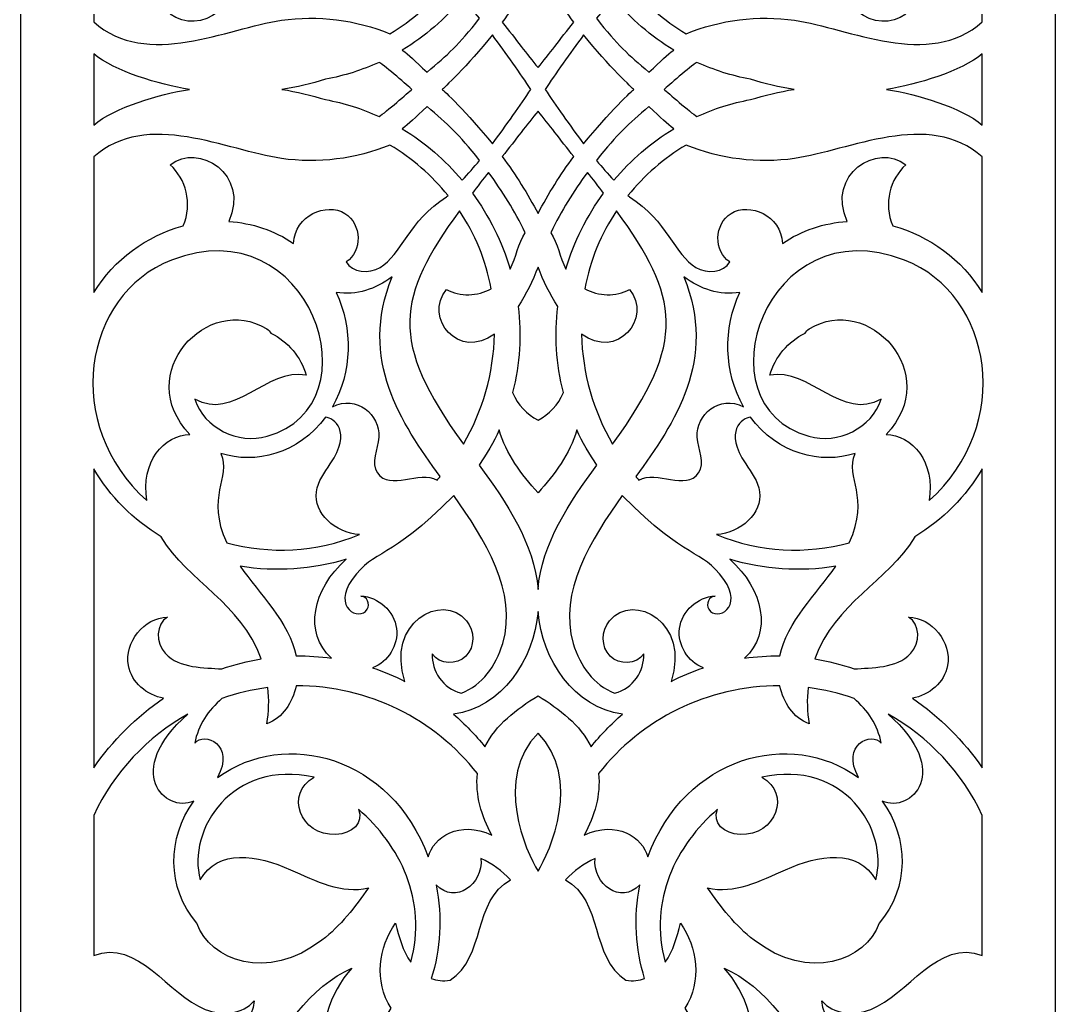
# Model space of a CAD drawing. Header units: millimetres. Extents: x -31 to 31, y -125 to 125.
# Drawn here: x -30.7 to 31, y -54.5 to 4.2 of the extents above; entities that cross this region are included whole.
import ezdxf

# ---------------------------------------------------------------- set-up
doc = ezdxf.new("R2010")
doc.units = ezdxf.units.MM
doc.header["$MEASUREMENT"] = 0
doc.layers.add('layer 1', color=7, linetype='Continuous')

msp = doc.modelspace()

# ---------------------------------------------------------------- linework, layer by layer
at = {"layer": 'layer 1', "color": 250}
for points, knots in [([(-30.6917, 125.1165), (-30.6917, 125.1165), (-30.6917, -124.8834), (-30.6917, -124.8834), (-30.6917, -124.8834), (-30.6917, -124.8834), (30.9626, -124.8834), (30.9626, -124.8834), (30.9626, -124.8834), (30.9626, -124.8834), (30.9626, 125.1165), (30.9626, 125.1165), (30.9626, 125.1165), (30.9626, 125.1165), (-30.6917, 125.1165), (-30.6917, 125.1165)], [0, 0, 0, 0, 0.2, 0.2, 0.2, 0.2, 0.4, 0.4, 0.4, 0.4, 0.6, 0.6, 0.6, 0.6, 1, 1, 1, 1]), ([(-18.2896, 7.9862), (-16.9131, 8.0765), (-15.5813, 8.5153), (-14.4303, 9.2939), (-14.4303, 9.2939), (-14.334, 7.6073), (-12.481, 6.8351), (-11.3673, 7.5089), (-11.3673, 7.5089), (-10.3785, 8.1068), (-10.3005, 9.8079), (-11.3017, 10.3851), (-11.3017, 10.3851), (-10.9378, 11.0582), (-9.9351, 11.1188), (-9.2762, 10.729), (-9.2762, 10.729), (-7.997, 9.9727), (-7.5751, 7.9407), (-5.3112, 6.5278), (-5.3112, 6.5278), (-5.2821, 6.4964), (-5.2532, 6.4646), (-5.224, 6.4332), (-5.224, 6.4332), (-6.1896, 5.2437), (-7.3663, 4.2316), (-8.6906, 3.4336), (-8.6906, 3.4336), (-10.7237, 4.2633), (-12.9792, 4.5469), (-15.1532, 4.2333), (-15.1532, 4.2333), (-18.3808, 3.7677), (-23.1709, 1.3067), (-26.3416, 4.1419), (-26.3416, 4.1419), (-26.3416, 4.1419), (-26.3416, 12.2149), (-26.3416, 12.2149), (-26.3416, 12.2149), (-25.0983, 10.2439), (-23.1948, 8.8357), (-21.0122, 8.2543), (-21.0122, 8.2543), (-20.4182, 6.9116), (-20.8643, 5.4455), (-21.779, 4.6037), (-21.779, 4.6037), (-20.0978, 3.2889), (-17.0232, 5.1417), (-18.2896, 7.9862)], [0, 0, 0, 0, 0.0714286, 0.0714286, 0.0714286, 0.0714286, 0.1428571, 0.1428571, 0.1428571, 0.1428571, 0.2142857, 0.2142857, 0.2142857, 0.2142857, 0.2857143, 0.2857143, 0.2857143, 0.2857143, 0.3571429, 0.3571429, 0.3571429, 0.3571429, 0.4285714, 0.4285714, 0.4285714, 0.4285714, 0.5, 0.5, 0.5, 0.5, 0.5714286, 0.5714286, 0.5714286, 0.5714286, 0.6428571, 0.6428571, 0.6428571, 0.6428571, 0.7142857, 0.7142857, 0.7142857, 0.7142857, 0.7857143, 0.7857143, 0.7857143, 0.7857143, 0.8571429, 0.8571429, 0.8571429, 0.8571429, 1, 1, 1, 1]), ([(22.0497, 4.6037), (21.1353, 5.4455), (20.689, 6.9116), (21.2831, 8.2543), (21.2831, 8.2543), (23.4657, 8.8357), (25.3693, 10.2439), (26.6125, 12.2149), (26.6125, 12.2149), (26.6125, 12.2149), (26.6125, 4.1419), (26.6125, 4.1419), (26.6125, 4.1419), (23.4417, 1.3067), (18.6517, 3.7677), (15.4242, 4.2333), (15.4242, 4.2333), (13.25, 4.5469), (10.9947, 4.2633), (8.9613, 3.4336), (8.9613, 3.4336), (7.637, 4.2316), (6.4604, 5.2437), (5.4949, 6.4332), (5.4949, 6.4332), (5.5242, 6.4646), (5.5531, 6.4964), (5.582, 6.5278), (5.582, 6.5278), (7.8458, 7.9407), (8.2677, 9.9727), (9.5469, 10.729), (9.5469, 10.729), (10.2059, 11.1188), (11.2085, 11.0582), (11.5725, 10.3851), (11.5725, 10.3851), (10.5714, 9.8079), (10.6493, 8.1068), (11.6382, 7.5089), (11.6382, 7.5089), (12.7519, 6.8351), (14.605, 7.6073), (14.701, 9.2939), (14.701, 9.2939), (15.8521, 8.5153), (17.1838, 8.0765), (18.5604, 7.9862), (18.5604, 7.9862), (17.2939, 5.1417), (20.3687, 3.2889), (22.0497, 4.6037)], [0, 0, 0, 0, 0.0714286, 0.0714286, 0.0714286, 0.0714286, 0.1428571, 0.1428571, 0.1428571, 0.1428571, 0.2142857, 0.2142857, 0.2142857, 0.2142857, 0.2857143, 0.2857143, 0.2857143, 0.2857143, 0.3571429, 0.3571429, 0.3571429, 0.3571429, 0.4285714, 0.4285714, 0.4285714, 0.4285714, 0.5, 0.5, 0.5, 0.5, 0.5714286, 0.5714286, 0.5714286, 0.5714286, 0.6428571, 0.6428571, 0.6428571, 0.6428571, 0.7142857, 0.7142857, 0.7142857, 0.7142857, 0.7857143, 0.7857143, 0.7857143, 0.7857143, 0.8571429, 0.8571429, 0.8571429, 0.8571429, 1, 1, 1, 1]), ([(-1.9965, 4.1208), (-1.1824, 5.2204), (-0.489, 6.3214), (0.1355, 7.505), (0.1355, 7.505), (0.7599, 6.3214), (1.4531, 5.2204), (2.2673, 4.1208), (2.2673, 4.1208), (1.4607, 3.1073), (0.7798, 2.1981), (0.1355, 1.4192), (0.1355, 1.4192), (-0.509, 2.1981), (-1.19, 3.1073), (-1.9965, 4.1208)], [0, 0, 0, 0, 0.2, 0.2, 0.2, 0.2, 0.4, 0.4, 0.4, 0.4, 0.6, 0.6, 0.6, 0.6, 1, 1, 1, 1]), ([(-4.384, 5.5298), (-4.0281, 5.1442), (-3.6791, 4.754), (-3.3468, 4.3526), (-3.3468, 4.3526), (-4.6199, 2.7315), (-5.2137, 2.2204), (-6.4771, 1.1373), (-6.4771, 1.1373), (-7.2327, 1.8461), (-7.5577, 2.1611), (-7.9504, 2.4624), (-7.9504, 2.4624), (-6.5984, 3.2805), (-5.3975, 4.3261), (-4.384, 5.5298)], [0, 0, 0, 0, 0.2, 0.2, 0.2, 0.2, 0.4, 0.4, 0.4, 0.4, 0.6, 0.6, 0.6, 0.6, 1, 1, 1, 1]), ([(6.748, 1.1373), (5.4843, 2.2204), (4.8909, 2.7315), (3.6178, 4.3526), (3.6178, 4.3526), (3.9499, 4.754), (4.2989, 5.1442), (4.6549, 5.5298), (4.6549, 5.5298), (5.6681, 4.3261), (6.8693, 3.2805), (8.2212, 2.4624), (8.2212, 2.4624), (7.8285, 2.1611), (7.5036, 1.8461), (6.748, 1.1373)], [0, 0, 0, 0, 0.2, 0.2, 0.2, 0.2, 0.4, 0.4, 0.4, 0.4, 0.6, 0.6, 0.6, 0.6, 1, 1, 1, 1]), ([(-2.5804, 3.3634), (-1.7792, 2.2729), (-0.8841, 1.0227), (-0.295, 0.1164), (-0.295, 0.1164), (-0.8841, -0.7899), (-1.7792, -2.0401), (-2.5804, -3.1306), (-2.5804, -3.1306), (-4.0503, -1.2891), (-5.5655, 0.1164), (-5.5655, 0.1164), (-5.5655, 0.1164), (-5.5655, 0.1164), (-4.0503, 1.5222), (-2.5804, 3.3634)], [0, 0, 0, 0, 0.2, 0.2, 0.2, 0.2, 0.4, 0.4, 0.4, 0.4, 0.6, 0.6, 0.6, 0.6, 1, 1, 1, 1]), ([(2.8512, -3.1306), (2.05, -2.0401), (1.1549, -0.7899), (0.5658, 0.1164), (0.5658, 0.1164), (1.1549, 1.0227), (2.05, 2.2729), (2.8512, 3.3634), (2.8512, 3.3634), (4.3211, 1.5222), (5.8364, 0.1164), (5.8364, 0.1164), (5.8364, 0.1164), (5.8364, 0.1164), (4.3211, -1.2891), (2.8512, -3.1306)], [0, 0, 0, 0, 0.2, 0.2, 0.2, 0.2, 0.4, 0.4, 0.4, 0.4, 0.6, 0.6, 0.6, 0.6, 1, 1, 1, 1]), ([(-20.6339, 0.1164), (-22.443, -0.1662), (-25.0906, -0.9532), (-26.3416, -2.0059), (-26.3416, -2.0059), (-26.3416, -2.0059), (-26.3416, 2.2391), (-26.3416, 2.2391), (-26.3416, 2.2391), (-25.0906, 1.186), (-22.443, 0.3993), (-20.6339, 0.1164)], [0, 0, 0, 0, 0.25, 0.25, 0.25, 0.25, 0.5, 0.5, 0.5, 0.5, 1, 1, 1, 1]), ([(20.9049, 0.1164), (22.7136, 0.3993), (25.3616, 1.186), (26.6125, 2.2391), (26.6125, 2.2391), (26.6125, 2.2391), (26.6125, -2.0059), (26.6125, -2.0059), (26.6125, -2.0059), (25.3616, -0.9532), (22.7136, -0.1662), (20.9049, 0.1164)], [0, 0, 0, 0, 0.25, 0.25, 0.25, 0.25, 0.5, 0.5, 0.5, 0.5, 1, 1, 1, 1]), ([(-7.3752, 0.1164), (-7.6045, -0.0533), (-8.9201, -1.2548), (-9.3384, -1.4965), (-9.3384, -1.4965), (-10.3405, -1.0365), (-11.4067, -0.696), (-12.5217, -0.4925), (-12.5217, -0.4925), (-13.374, -0.2269), (-14.245, -0.0198), (-15.1282, 0.1164), (-15.1282, 0.1164), (-14.245, 0.2526), (-13.374, 0.46), (-12.5217, 0.7256), (-12.5217, 0.7256), (-11.4067, 0.9288), (-10.3405, 1.2693), (-9.3384, 1.7297), (-9.3384, 1.7297), (-8.9201, 1.488), (-7.6045, 0.2864), (-7.3752, 0.1164)], [0, 0, 0, 0, 0.1428571, 0.1428571, 0.1428571, 0.1428571, 0.2857143, 0.2857143, 0.2857143, 0.2857143, 0.4285714, 0.4285714, 0.4285714, 0.4285714, 0.5714286, 0.5714286, 0.5714286, 0.5714286, 0.7142857, 0.7142857, 0.7142857, 0.7142857, 1, 1, 1, 1]), ([(7.6461, 0.1164), (7.8754, 0.2864), (9.1909, 1.488), (9.6093, 1.7297), (9.6093, 1.7297), (10.6112, 1.2693), (11.6773, 0.9288), (12.7924, 0.7256), (12.7924, 0.7256), (13.6448, 0.46), (14.5158, 0.2526), (15.3991, 0.1164), (15.3991, 0.1164), (14.5158, -0.0198), (13.6448, -0.2269), (12.7924, -0.4925), (12.7924, -0.4925), (11.6773, -0.696), (10.6112, -1.0365), (9.6093, -1.4965), (9.6093, -1.4965), (9.1909, -1.2548), (7.8754, -0.0533), (7.6461, 0.1164)], [0, 0, 0, 0, 0.1428571, 0.1428571, 0.1428571, 0.1428571, 0.2857143, 0.2857143, 0.2857143, 0.2857143, 0.4285714, 0.4285714, 0.4285714, 0.4285714, 0.5714286, 0.5714286, 0.5714286, 0.5714286, 0.7142857, 0.7142857, 0.7142857, 0.7142857, 1, 1, 1, 1]), ([(-21.779, -4.3706), (-20.8643, -5.2127), (-20.4182, -6.6785), (-21.0122, -8.0211), (-21.0122, -8.0211), (-23.1948, -8.6025), (-25.0983, -10.0111), (-26.3416, -11.9821), (-26.3416, -11.9821), (-26.3416, -11.9821), (-26.3416, -3.9088), (-26.3416, -3.9088), (-26.3416, -3.9088), (-23.1709, -1.0735), (-18.3808, -3.5348), (-15.1532, -4.0002), (-15.1532, -4.0002), (-12.9792, -4.3138), (-10.7237, -4.0301), (-8.6906, -3.2004), (-8.6906, -3.2004), (-7.3663, -3.9984), (-6.1896, -5.0109), (-5.224, -6.2004), (-5.224, -6.2004), (-5.2532, -6.2318), (-5.2821, -6.2632), (-5.3112, -6.2946), (-5.3112, -6.2946), (-7.5751, -7.7079), (-7.997, -9.7399), (-9.2762, -10.4962), (-9.2762, -10.4962), (-9.9351, -10.8857), (-10.9378, -10.8254), (-11.3017, -10.1519), (-11.3017, -10.1519), (-10.3005, -9.5751), (-10.3785, -7.8737), (-11.3673, -7.2757), (-11.3673, -7.2757), (-12.481, -6.6019), (-14.334, -7.3745), (-14.4303, -9.0608), (-14.4303, -9.0608), (-15.5813, -8.2822), (-16.9131, -7.8433), (-18.2896, -7.753), (-18.2896, -7.753), (-17.0232, -4.9089), (-20.0978, -3.0558), (-21.779, -4.3706)], [0, 0, 0, 0, 0.0714286, 0.0714286, 0.0714286, 0.0714286, 0.1428571, 0.1428571, 0.1428571, 0.1428571, 0.2142857, 0.2142857, 0.2142857, 0.2142857, 0.2857143, 0.2857143, 0.2857143, 0.2857143, 0.3571429, 0.3571429, 0.3571429, 0.3571429, 0.4285714, 0.4285714, 0.4285714, 0.4285714, 0.5, 0.5, 0.5, 0.5, 0.5714286, 0.5714286, 0.5714286, 0.5714286, 0.6428571, 0.6428571, 0.6428571, 0.6428571, 0.7142857, 0.7142857, 0.7142857, 0.7142857, 0.7857143, 0.7857143, 0.7857143, 0.7857143, 0.8571429, 0.8571429, 0.8571429, 0.8571429, 1, 1, 1, 1]), ([(-6.4771, -0.9042), (-5.2137, -1.9876), (-4.6199, -2.4984), (-3.3468, -4.1194), (-3.3468, -4.1194), (-3.6791, -4.5212), (-4.0281, -4.911), (-4.384, -5.2966), (-4.384, -5.2966), (-5.3975, -4.0929), (-6.5984, -3.0473), (-7.9504, -2.2292), (-7.9504, -2.2292), (-7.5577, -1.9279), (-7.2327, -1.6133), (-6.4771, -0.9042)], [0, 0, 0, 0, 0.2, 0.2, 0.2, 0.2, 0.4, 0.4, 0.4, 0.4, 0.6, 0.6, 0.6, 0.6, 1, 1, 1, 1]), ([(-1.9965, -3.888), (-1.19, -2.8741), (-0.509, -1.9653), (0.1355, -1.1861), (0.1355, -1.1861), (0.7798, -1.9653), (1.4607, -2.8741), (2.2673, -3.888), (2.2673, -3.888), (1.4531, -4.9872), (0.7599, -6.0883), (0.1355, -7.2722), (0.1355, -7.2722), (-0.489, -6.0883), (-1.1824, -4.9872), (-1.9965, -3.888)], [0, 0, 0, 0, 0.2, 0.2, 0.2, 0.2, 0.4, 0.4, 0.4, 0.4, 0.6, 0.6, 0.6, 0.6, 1, 1, 1, 1]), ([(4.6549, -5.2966), (4.2989, -4.911), (3.9499, -4.5212), (3.6178, -4.1194), (3.6178, -4.1194), (4.8909, -2.4984), (5.4843, -1.9876), (6.748, -0.9042), (6.748, -0.9042), (7.5036, -1.6133), (7.8285, -1.9279), (8.2212, -2.2292), (8.2212, -2.2292), (6.8693, -3.0473), (5.6681, -4.0929), (4.6549, -5.2966)], [0, 0, 0, 0, 0.2, 0.2, 0.2, 0.2, 0.4, 0.4, 0.4, 0.4, 0.6, 0.6, 0.6, 0.6, 1, 1, 1, 1]), ([(18.5604, -7.753), (17.1838, -7.8433), (15.8521, -8.2822), (14.701, -9.0608), (14.701, -9.0608), (14.605, -7.3745), (12.7519, -6.6019), (11.6382, -7.2757), (11.6382, -7.2757), (10.6493, -7.8737), (10.5714, -9.5751), (11.5725, -10.1519), (11.5725, -10.1519), (11.2085, -10.8254), (10.2059, -10.8857), (9.5469, -10.4962), (9.5469, -10.4962), (8.2677, -9.7399), (7.8458, -7.7079), (5.582, -6.2946), (5.582, -6.2946), (5.5531, -6.2632), (5.5242, -6.2318), (5.4949, -6.2004), (5.4949, -6.2004), (6.4604, -5.0109), (7.637, -3.9984), (8.9613, -3.2004), (8.9613, -3.2004), (10.9947, -4.0301), (13.25, -4.3138), (15.4242, -4.0002), (15.4242, -4.0002), (18.6517, -3.5348), (23.4417, -1.0735), (26.6125, -3.9088), (26.6125, -3.9088), (26.6125, -3.9088), (26.6125, -11.9821), (26.6125, -11.9821), (26.6125, -11.9821), (25.3693, -10.0111), (23.4657, -8.6025), (21.2831, -8.0211), (21.2831, -8.0211), (20.689, -6.6785), (21.1353, -5.2127), (22.0497, -4.3706), (22.0497, -4.3706), (20.3687, -3.0558), (17.2939, -4.9089), (18.5604, -7.753)], [0, 0, 0, 0, 0.0714286, 0.0714286, 0.0714286, 0.0714286, 0.1428571, 0.1428571, 0.1428571, 0.1428571, 0.2142857, 0.2142857, 0.2142857, 0.2142857, 0.2857143, 0.2857143, 0.2857143, 0.2857143, 0.3571429, 0.3571429, 0.3571429, 0.3571429, 0.4285714, 0.4285714, 0.4285714, 0.4285714, 0.5, 0.5, 0.5, 0.5, 0.5714286, 0.5714286, 0.5714286, 0.5714286, 0.6428571, 0.6428571, 0.6428571, 0.6428571, 0.7142857, 0.7142857, 0.7142857, 0.7142857, 0.7857143, 0.7857143, 0.7857143, 0.7857143, 0.8571429, 0.8571429, 0.8571429, 0.8571429, 1, 1, 1, 1]), ([(-0.6201, -8.4236), (-1.0445, -9.0689), (-1.1666, -9.8732), (-1.5205, -10.5862), (-1.5205, -10.5862), (-2.0043, -8.9599), (-2.7747, -7.4281), (-3.7758, -6.066), (-3.7758, -6.066), (-3.5031, -5.708), (-3.1287, -5.2208), (-2.8072, -4.8267), (-2.8072, -4.8267), (-1.9812, -5.9602), (-1.2707, -7.1113), (-0.6201, -8.4236)], [0, 0, 0, 0, 0.2, 0.2, 0.2, 0.2, 0.4, 0.4, 0.4, 0.4, 0.6, 0.6, 0.6, 0.6, 1, 1, 1, 1]), ([(1.7913, -10.5862), (1.4374, -9.8732), (1.3153, -9.0689), (0.8909, -8.4236), (0.8909, -8.4236), (1.5415, -7.1113), (2.2522, -5.9602), (3.078, -4.8267), (3.078, -4.8267), (3.3995, -5.2208), (3.7739, -5.708), (4.0466, -6.066), (4.0466, -6.066), (3.0455, -7.4281), (2.2752, -8.9599), (1.7913, -10.5862)], [0, 0, 0, 0, 0.2, 0.2, 0.2, 0.2, 0.4, 0.4, 0.4, 0.4, 0.6, 0.6, 0.6, 0.6, 1, 1, 1, 1]), ([(-21.7012, -10.0556), (-13.4466, -6.8376), (-9.3895, -18.6895), (-16.0067, -20.5578), (-16.0067, -20.5578), (-17.7232, -21.0422), (-19.7744, -20.0819), (-20.305, -18.3356), (-20.305, -18.3356), (-18.0508, -19.6988), (-16.0272, -16.4652), (-13.6741, -16.9051), (-13.6741, -16.9051), (-13.9781, -15.826), (-14.7752, -14.9038), (-15.7814, -14.4156), (-15.7814, -14.4156), (-15.8365, -14.3193), (-15.9162, -14.2297), (-16.0317, -14.157), (-16.0317, -14.157), (-19.5155, -11.9659), (-24.0763, -16.843), (-20.6048, -20.4442), (-20.6048, -20.4442), (-22.1468, -20.4664), (-23.5726, -22.1118), (-23.1679, -24.3868), (-23.1679, -24.3868), (-28.2152, -19.9044), (-27.0303, -12.1335), (-21.7012, -10.0556)], [0, 0, 0, 0, 0.1111111, 0.1111111, 0.1111111, 0.1111111, 0.2222222, 0.2222222, 0.2222222, 0.2222222, 0.3333333, 0.3333333, 0.3333333, 0.3333333, 0.4444444, 0.4444444, 0.4444444, 0.4444444, 0.5555556, 0.5555556, 0.5555556, 0.5555556, 0.6666667, 0.6666667, 0.6666667, 0.6666667, 0.7777778, 0.7777778, 0.7777778, 0.7777778, 1, 1, 1, 1]), ([(-4.5501, -7.111), (-3.626, -8.4847), (-2.9662, -10.0524), (-2.6542, -11.769), (-2.6542, -11.769), (-3.4691, -12.2068), (-4.5059, -12.2545), (-5.3187, -11.8008), (-5.3187, -11.8008), (-6.708, -13.5061), (-4.5602, -16.0627), (-2.453, -14.4604), (-2.453, -14.4604), (-2.5116, -16.8127), (-3.1656, -19.0684), (-4.3081, -21.0175), (-4.3081, -21.0175), (-8.7862, -14.8675), (-8.275, -12.2873), (-4.5501, -7.111)], [0, 0, 0, 0, 0.1666667, 0.1666667, 0.1666667, 0.1666667, 0.3333333, 0.3333333, 0.3333333, 0.3333333, 0.5, 0.5, 0.5, 0.5, 0.6666667, 0.6666667, 0.6666667, 0.6666667, 1, 1, 1, 1]), ([(4.579, -21.0175), (3.4364, -19.0684), (2.7824, -16.8127), (2.7238, -14.4604), (2.7238, -14.4604), (4.831, -16.0627), (6.979, -13.5061), (5.5894, -11.8008), (5.5894, -11.8008), (4.7766, -12.2545), (3.7399, -12.2068), (2.925, -11.769), (2.925, -11.769), (3.237, -10.0524), (3.897, -8.4847), (4.8211, -7.111), (4.8211, -7.111), (8.5457, -12.2873), (9.0569, -14.8675), (4.579, -21.0175)], [0, 0, 0, 0, 0.1666667, 0.1666667, 0.1666667, 0.1666667, 0.3333333, 0.3333333, 0.3333333, 0.3333333, 0.5, 0.5, 0.5, 0.5, 0.6666667, 0.6666667, 0.6666667, 0.6666667, 1, 1, 1, 1]), ([(23.4386, -24.3868), (23.8432, -22.1118), (22.4176, -20.4664), (20.8756, -20.4442), (20.8756, -20.4442), (24.347, -16.843), (19.7863, -11.9659), (16.3026, -14.157), (16.3026, -14.157), (16.1872, -14.2297), (16.1075, -14.3193), (16.0525, -14.4156), (16.0525, -14.4156), (15.046, -14.9038), (14.2491, -15.826), (13.945, -16.9051), (13.945, -16.9051), (16.298, -16.4652), (18.3215, -19.6988), (20.5758, -18.3356), (20.5758, -18.3356), (20.0452, -20.0819), (17.9942, -21.0422), (16.2775, -20.5578), (16.2775, -20.5578), (9.6605, -18.6895), (13.7174, -6.8376), (21.9721, -10.0556), (21.9721, -10.0556), (27.3011, -12.1335), (28.4861, -19.9044), (23.4386, -24.3868)], [0, 0, 0, 0, 0.1111111, 0.1111111, 0.1111111, 0.1111111, 0.2222222, 0.2222222, 0.2222222, 0.2222222, 0.3333333, 0.3333333, 0.3333333, 0.3333333, 0.4444444, 0.4444444, 0.4444444, 0.4444444, 0.5555556, 0.5555556, 0.5555556, 0.5555556, 0.6666667, 0.6666667, 0.6666667, 0.6666667, 0.7777778, 0.7777778, 0.7777778, 0.7777778, 1, 1, 1, 1]), ([(1.6472, -17.949), (1.3414, -18.7025), (0.8049, -19.25), (0.1355, -19.5929), (0.1355, -19.5929), (-0.5341, -19.25), (-1.0706, -18.7025), (-1.3764, -17.949), (-1.3764, -17.949), (-0.928, -16.2317), (-0.8369, -14.4971), (-1.0518, -12.8182), (-1.0518, -12.8182), (-0.573, -12.083), (-0.1732, -11.2967), (0.1355, -10.475), (0.1355, -10.475), (0.444, -11.2967), (0.8438, -12.083), (1.3227, -12.8182), (1.3227, -12.8182), (1.1077, -14.4971), (1.1988, -16.2317), (1.6472, -17.949)], [0, 0, 0, 0, 0.1428571, 0.1428571, 0.1428571, 0.1428571, 0.2857143, 0.2857143, 0.2857143, 0.2857143, 0.4285714, 0.4285714, 0.4285714, 0.4285714, 0.5714286, 0.5714286, 0.5714286, 0.5714286, 0.7142857, 0.7142857, 0.7142857, 0.7142857, 1, 1, 1, 1]), ([(-11.8986, -11.9772), (-10.677, -12.1758), (-9.5415, -11.7881), (-8.5624, -11.048), (-8.5624, -11.048), (-10.5449, -16.0281), (-8.0403, -19.7189), (-5.6993, -22.9606), (-5.6993, -22.9606), (-5.7585, -23.029), (-5.8186, -23.0967), (-5.8792, -23.1641), (-5.8792, -23.1641), (-6.9223, -22.5563), (-8.6933, -23.8111), (-9.4309, -22.7425), (-9.4309, -22.7425), (-9.8477, -22.1382), (-9.3997, -21.3346), (-9.3519, -20.6019), (-9.3519, -20.6019), (-9.2658, -19.2843), (-10.6555, -18.0612), (-12.1194, -18.7911), (-12.1194, -18.7911), (-10.9382, -16.7397), (-10.8778, -14.1231), (-11.8986, -11.9772)], [0, 0, 0, 0, 0.125, 0.125, 0.125, 0.125, 0.25, 0.25, 0.25, 0.25, 0.375, 0.375, 0.375, 0.375, 0.5, 0.5, 0.5, 0.5, 0.625, 0.625, 0.625, 0.625, 0.75, 0.75, 0.75, 0.75, 1, 1, 1, 1]), ([(8.8332, -11.048), (9.8125, -11.7881), (10.9478, -12.1758), (12.1694, -11.9772), (12.1694, -11.9772), (11.1485, -14.1231), (11.2088, -16.7397), (12.3903, -18.7911), (12.3903, -18.7911), (10.9263, -18.0612), (9.5367, -19.2843), (9.6227, -20.6019), (9.6227, -20.6019), (9.6704, -21.3346), (10.1187, -22.1382), (9.7018, -22.7425), (9.7018, -22.7425), (8.9641, -23.8111), (7.1932, -22.5563), (6.15, -23.1641), (6.15, -23.1641), (6.0893, -23.0967), (6.0293, -23.029), (5.9701, -22.9606), (5.9701, -22.9606), (8.3111, -19.7189), (10.8158, -16.0281), (8.8332, -11.048)], [0, 0, 0, 0, 0.125, 0.125, 0.125, 0.125, 0.25, 0.25, 0.25, 0.25, 0.375, 0.375, 0.375, 0.375, 0.5, 0.5, 0.5, 0.5, 0.625, 0.625, 0.625, 0.625, 0.75, 0.75, 0.75, 0.75, 1, 1, 1, 1]), ([(-18.7625, -21.5805), (-16.7177, -22.2395), (-14.1359, -21.6055), (-12.5214, -19.4098), (-12.5214, -19.4098), (-12.0427, -19.479), (-10.9022, -20.2212), (-12.2421, -22.1975), (-12.2421, -22.1975), (-12.5929, -22.7147), (-12.9826, -23.2417), (-13.0663, -23.8612), (-13.0663, -23.8612), (-13.2388, -25.139), (-11.9674, -26.3151), (-10.4975, -26.4153), (-10.4975, -26.4153), (-13.1319, -27.4892), (-15.847, -27.5932), (-18.4151, -26.9025), (-18.4151, -26.9025), (-19.7051, -24.1159), (-18.1421, -23.0622), (-18.7625, -21.5805)], [0, 0, 0, 0, 0.1428571, 0.1428571, 0.1428571, 0.1428571, 0.2857143, 0.2857143, 0.2857143, 0.2857143, 0.4285714, 0.4285714, 0.4285714, 0.4285714, 0.5714286, 0.5714286, 0.5714286, 0.5714286, 0.7142857, 0.7142857, 0.7142857, 0.7142857, 1, 1, 1, 1]), ([(18.686, -26.9025), (16.1177, -27.5932), (13.4028, -27.4892), (10.7682, -26.4153), (10.7682, -26.4153), (12.2382, -26.3151), (13.5096, -25.139), (13.3371, -23.8612), (13.3371, -23.8612), (13.2535, -23.2417), (12.8637, -22.7147), (12.513, -22.1975), (12.513, -22.1975), (11.1732, -20.2212), (12.3137, -19.479), (12.7921, -19.4098), (12.7921, -19.4098), (14.4068, -21.6055), (16.9884, -22.2395), (19.0334, -21.5805), (19.0334, -21.5805), (18.4129, -23.0622), (19.9757, -24.1159), (18.686, -26.9025)], [0, 0, 0, 0, 0.1428571, 0.1428571, 0.1428571, 0.1428571, 0.2857143, 0.2857143, 0.2857143, 0.2857143, 0.4285714, 0.4285714, 0.4285714, 0.4285714, 0.5714286, 0.5714286, 0.5714286, 0.5714286, 0.7142857, 0.7142857, 0.7142857, 0.7142857, 1, 1, 1, 1]), ([(0.1355, -23.9191), (1.1314, -22.8254), (2.0457, -21.6002), (2.4418, -20.1754), (2.4418, -20.1754), (2.7838, -20.9169), (3.1882, -21.6193), (3.6496, -22.2765), (3.6496, -22.2765), (1.9965, -24.51), (0.3655, -26.9307), (0.1355, -29.6838), (0.1355, -29.6838), (-0.0947, -26.9307), (-1.7256, -24.51), (-3.3788, -22.2765), (-3.3788, -22.2765), (-2.9174, -21.6193), (-2.513, -20.9169), (-2.1709, -20.1754), (-2.1709, -20.1754), (-1.7749, -21.6002), (-0.8606, -22.8254), (0.1355, -23.9191)], [0, 0, 0, 0, 0.1428571, 0.1428571, 0.1428571, 0.1428571, 0.2857143, 0.2857143, 0.2857143, 0.2857143, 0.4285714, 0.4285714, 0.4285714, 0.4285714, 0.5714286, 0.5714286, 0.5714286, 0.5714286, 0.7142857, 0.7142857, 0.7142857, 0.7142857, 1, 1, 1, 1]), ([(-16.3593, -33.8205), (-17.1652, -33.9513), (-17.9507, -34.1545), (-18.7117, -34.4191), (-18.7117, -34.4191), (-19.7288, -34.3355), (-21.2295, -34.4085), (-22.0781, -33.4878), (-22.0781, -33.4878), (-22.6407, -32.8775), (-22.661, -31.7327), (-21.9355, -31.3295), (-21.9355, -31.3295), (-23.342, -31.3665), (-24.5302, -32.833), (-24.2747, -34.2166), (-24.2747, -34.2166), (-24.0885, -35.2252), (-23.17, -35.9978), (-22.1721, -36.1636), (-22.1721, -36.1636), (-23.8079, -37.2728), (-25.2283, -38.6941), (-26.3416, -40.3215), (-26.3416, -40.3215), (-26.3416, -40.3215), (-26.3416, -22.4903), (-26.3416, -22.4903), (-26.3416, -22.4903), (-25.3683, -24.1374), (-23.9732, -25.5337), (-22.3158, -26.554), (-22.3158, -26.554), (-20.6861, -29.2456), (-17.5516, -30.4627), (-16.3593, -33.8205)], [0, 0, 0, 0, 0.1, 0.1, 0.1, 0.1, 0.2, 0.2, 0.2, 0.2, 0.3, 0.3, 0.3, 0.3, 0.4, 0.4, 0.4, 0.4, 0.5, 0.5, 0.5, 0.5, 0.6, 0.6, 0.6, 0.6, 0.7, 0.7, 0.7, 0.7, 0.8, 0.8, 0.8, 0.8, 1, 1, 1, 1]), ([(26.6125, -40.3215), (25.4991, -38.6941), (24.0789, -37.2728), (22.4427, -36.1636), (22.4427, -36.1636), (23.441, -35.9978), (24.3593, -35.2252), (24.5456, -34.2166), (24.5456, -34.2166), (24.801, -32.833), (23.6128, -31.3665), (22.2063, -31.3295), (22.2063, -31.3295), (22.932, -31.7327), (22.9115, -32.8775), (22.3488, -33.4878), (22.3488, -33.4878), (21.5004, -34.4085), (19.9997, -34.3355), (18.9826, -34.4191), (18.9826, -34.4191), (18.2213, -34.1545), (17.4361, -33.9513), (16.6303, -33.8205), (16.6303, -33.8205), (17.8224, -30.4627), (20.9568, -29.2456), (22.5866, -26.554), (22.5866, -26.554), (24.244, -25.5337), (25.6392, -24.1374), (26.6125, -22.4903), (26.6125, -22.4903), (26.6125, -22.4903), (26.6125, -40.3215), (26.6125, -40.3215)], [0, 0, 0, 0, 0.1, 0.1, 0.1, 0.1, 0.2, 0.2, 0.2, 0.2, 0.3, 0.3, 0.3, 0.3, 0.4, 0.4, 0.4, 0.4, 0.5, 0.5, 0.5, 0.5, 0.6, 0.6, 0.6, 0.6, 0.7, 0.7, 0.7, 0.7, 0.8, 0.8, 0.8, 0.8, 1, 1, 1, 1]), ([(-4.8888, -24.0866), (-3.0449, -26.6721), (-1.0549, -29.8605), (-1.9674, -32.9022), (-1.9674, -32.9022), (-2.382, -34.284), (-3.1782, -35.3579), (-4.4263, -35.8641), (-4.4263, -35.8641), (-5.5558, -35.59), (-6.2145, -34.5147), (-6.1679, -33.5234), (-6.1679, -33.5234), (-5.7347, -34.1577), (-4.6947, -34.1994), (-4.1556, -33.6522), (-4.1556, -33.6522), (-3.6165, -33.1054), (-3.6296, -32.1412), (-4.1218, -31.5521), (-4.1218, -31.5521), (-5.5937, -29.7903), (-8.9509, -31.6975), (-7.7936, -35.1642), (-7.7936, -35.1642), (-8.4119, -34.8492), (-9.0548, -34.5782), (-9.7193, -34.356), (-9.7193, -34.356), (-8.8041, -34.0053), (-8.1759, -32.9929), (-8.2968, -32.015), (-8.2968, -32.015), (-8.4246, -30.9806), (-9.3758, -30.1114), (-10.4177, -30.0771), (-10.4177, -30.0771), (-10.0609, -30.0754), (-9.8423, -30.5661), (-10.0368, -30.8652), (-10.0368, -30.8652), (-10.5339, -31.6301), (-12.1317, -30.7252), (-10.9369, -29.0851), (-10.9369, -29.0851), (-9.5592, -27.1942), (-8.8318, -28.0712), (-4.8888, -24.0866)], [0, 0, 0, 0, 0.0769231, 0.0769231, 0.0769231, 0.0769231, 0.1538462, 0.1538462, 0.1538462, 0.1538462, 0.2307692, 0.2307692, 0.2307692, 0.2307692, 0.3076923, 0.3076923, 0.3076923, 0.3076923, 0.3846154, 0.3846154, 0.3846154, 0.3846154, 0.4615385, 0.4615385, 0.4615385, 0.4615385, 0.5384615, 0.5384615, 0.5384615, 0.5384615, 0.6153846, 0.6153846, 0.6153846, 0.6153846, 0.6923077, 0.6923077, 0.6923077, 0.6923077, 0.7692308, 0.7692308, 0.7692308, 0.7692308, 0.8461538, 0.8461538, 0.8461538, 0.8461538, 1, 1, 1, 1]), ([(8.5676, -32.015), (8.4466, -32.9929), (9.0749, -34.0053), (9.99, -34.356), (9.99, -34.356), (9.3257, -34.5782), (8.6826, -34.8492), (8.0645, -35.1642), (8.0645, -35.1642), (9.2216, -31.6975), (5.8646, -29.7903), (4.3927, -31.5521), (4.3927, -31.5521), (3.9004, -32.1412), (3.8873, -33.1054), (4.4264, -33.6522), (4.4264, -33.6522), (4.9657, -34.1994), (6.0054, -34.1577), (6.4389, -33.5234), (6.4389, -33.5234), (6.4851, -34.5147), (5.8268, -35.59), (4.6973, -35.8641), (4.6973, -35.8641), (3.449, -35.3579), (2.6529, -34.284), (2.2382, -32.9022), (2.2382, -32.9022), (1.3257, -29.8605), (3.3157, -26.6721), (5.1597, -24.0866), (5.1597, -24.0866), (9.1027, -28.0712), (9.8302, -27.1942), (11.2078, -29.0851), (11.2078, -29.0851), (12.4026, -30.7252), (10.8045, -31.6301), (10.3075, -30.8652), (10.3075, -30.8652), (10.1131, -30.5661), (10.3318, -30.0754), (10.6885, -30.0771), (10.6885, -30.0771), (9.6467, -30.1114), (8.6953, -30.9806), (8.5676, -32.015)], [0, 0, 0, 0, 0.0769231, 0.0769231, 0.0769231, 0.0769231, 0.1538462, 0.1538462, 0.1538462, 0.1538462, 0.2307692, 0.2307692, 0.2307692, 0.2307692, 0.3076923, 0.3076923, 0.3076923, 0.3076923, 0.3846154, 0.3846154, 0.3846154, 0.3846154, 0.4615385, 0.4615385, 0.4615385, 0.4615385, 0.5384615, 0.5384615, 0.5384615, 0.5384615, 0.6153846, 0.6153846, 0.6153846, 0.6153846, 0.6923077, 0.6923077, 0.6923077, 0.6923077, 0.7692308, 0.7692308, 0.7692308, 0.7692308, 0.8461538, 0.8461538, 0.8461538, 0.8461538, 1, 1, 1, 1]), ([(-12.1747, -33.7788), (-12.8608, -33.6822), (-13.5621, -33.6356), (-14.2756, -33.6437), (-14.2756, -33.6437), (-14.6915, -31.6269), (-16.4802, -29.9396), (-17.6039, -28.3027), (-17.6039, -28.3027), (-15.4875, -28.6505), (-13.3246, -28.4847), (-11.2868, -27.8857), (-11.2868, -27.8857), (-13.3129, -29.6587), (-13.8352, -32.2824), (-12.1747, -33.7788)], [0, 0, 0, 0, 0.2, 0.2, 0.2, 0.2, 0.4, 0.4, 0.4, 0.4, 0.6, 0.6, 0.6, 0.6, 1, 1, 1, 1]), ([(14.5465, -33.6437), (13.8328, -33.6356), (13.1318, -33.6822), (12.4457, -33.7788), (12.4457, -33.7788), (14.1062, -32.2824), (13.5837, -29.6587), (11.5577, -27.8857), (11.5577, -27.8857), (13.5954, -28.4847), (15.7582, -28.6505), (17.8746, -28.3027), (17.8746, -28.3027), (16.751, -29.9396), (14.9624, -31.6269), (14.5465, -33.6437)], [0, 0, 0, 0, 0.2, 0.2, 0.2, 0.2, 0.4, 0.4, 0.4, 0.4, 0.6, 0.6, 0.6, 0.6, 1, 1, 1, 1]), ([(0.1355, -36.0239), (-1.1633, -36.8152), (-2.3801, -37.7561), (-3.0267, -39.0592), (-3.0267, -39.0592), (-3.5904, -38.3565), (-4.2161, -37.7067), (-4.8953, -37.1189), (-4.8953, -37.1189), (-2.0155, -36.7281), (-0.1081, -33.885), (0.1355, -30.9986), (0.1355, -30.9986), (0.379, -33.885), (2.2863, -36.7281), (5.1661, -37.1189), (5.1661, -37.1189), (4.4869, -37.7067), (3.8613, -38.3565), (3.2975, -39.0592), (3.2975, -39.0592), (2.651, -37.7561), (1.4341, -36.8152), (0.1355, -36.0239)], [0, 0, 0, 0, 0.1428571, 0.1428571, 0.1428571, 0.1428571, 0.2857143, 0.2857143, 0.2857143, 0.2857143, 0.4285714, 0.4285714, 0.4285714, 0.4285714, 0.5714286, 0.5714286, 0.5714286, 0.5714286, 0.7142857, 0.7142857, 0.7142857, 0.7142857, 1, 1, 1, 1]), ([(-20.3221, -38.8341), (-20.1142, -37.7952), (-19.5133, -36.8568), (-18.6961, -36.1848), (-18.6961, -36.1848), (-17.8216, -35.8726), (-16.907, -35.6514), (-15.9636, -35.5318), (-15.9636, -35.5318), (-15.8816, -36.2497), (-15.8995, -36.9789), (-16.0248, -37.6908), (-16.0248, -37.6908), (-15.0686, -37.331), (-14.491, -36.4342), (-14.2796, -35.4203), (-14.2796, -35.4203), (-9.9585, -35.408), (-6.019, -37.4393), (-3.4784, -40.6428), (-3.4784, -40.6428), (-3.6044, -41.9181), (-3.2381, -43.1994), (-2.617, -44.3276), (-2.617, -44.3276), (-4.5499, -43.3931), (-6.1056, -44.4655), (-6.409, -45.6177), (-6.409, -45.6177), (-8.636, -39.6258), (-14.9106, -37.9473), (-18.9619, -40.8923), (-18.9619, -40.8923), (-17.9036, -38.9372), (-19.7335, -38.1332), (-20.3221, -38.8341)], [0, 0, 0, 0, 0.1, 0.1, 0.1, 0.1, 0.2, 0.2, 0.2, 0.2, 0.3, 0.3, 0.3, 0.3, 0.4, 0.4, 0.4, 0.4, 0.5, 0.5, 0.5, 0.5, 0.6, 0.6, 0.6, 0.6, 0.7, 0.7, 0.7, 0.7, 0.8, 0.8, 0.8, 0.8, 1, 1, 1, 1]), ([(19.2328, -40.8923), (15.1815, -37.9473), (8.9066, -39.6258), (6.6799, -45.6177), (6.6799, -45.6177), (6.3765, -44.4655), (4.8207, -43.3931), (2.8878, -44.3276), (2.8878, -44.3276), (3.5089, -43.1994), (3.8752, -41.9181), (3.7492, -40.6428), (3.7492, -40.6428), (6.2897, -37.4393), (10.2292, -35.408), (14.5503, -35.4203), (14.5503, -35.4203), (14.762, -36.4342), (15.3395, -37.331), (16.2955, -37.6908), (16.2955, -37.6908), (16.1703, -36.9789), (16.1523, -36.2497), (16.2345, -35.5318), (16.2345, -35.5318), (17.1778, -35.6514), (18.0926, -35.8726), (18.9668, -36.1848), (18.9668, -36.1848), (19.7841, -36.8568), (20.3849, -37.7952), (20.5931, -38.8341), (20.5931, -38.8341), (20.0043, -38.1332), (18.1744, -38.9372), (19.2328, -40.8923)], [0, 0, 0, 0, 0.1, 0.1, 0.1, 0.1, 0.2, 0.2, 0.2, 0.2, 0.3, 0.3, 0.3, 0.3, 0.4, 0.4, 0.4, 0.4, 0.5, 0.5, 0.5, 0.5, 0.6, 0.6, 0.6, 0.6, 0.7, 0.7, 0.7, 0.7, 0.8, 0.8, 0.8, 0.8, 1, 1, 1, 1]), ([(-20.7334, -37.1133), (-24.605, -40.5105), (-22.109, -43.0481), (-20.3796, -42.3009), (-20.3796, -42.3009), (-21.9714, -44.4899), (-21.9975, -47.4426), (-20.1988, -49.5716), (-20.1988, -49.5716), (-19.4017, -51.8026), (-16.0049, -53.0888), (-12.7398, -50.5827), (-12.7398, -50.5827), (-11.6307, -49.7315), (-10.7547, -48.6149), (-9.9687, -47.4589), (-9.9687, -47.4589), (-11.5394, -47.8586), (-13.1283, -47.044), (-14.6086, -46.3843), (-14.6086, -46.3843), (-16.5962, -45.4985), (-18.9332, -45.1199), (-19.9914, -46.9942), (-19.9914, -46.9942), (-20.7964, -43.9956), (-18.0881, -39.7852), (-13.2002, -40.8764), (-13.2002, -40.8764), (-14.9558, -41.837), (-14.0556, -44.3608), (-11.9113, -44.2877), (-11.9113, -44.2877), (-10.949, -44.2549), (-10.2232, -43.5737), (-10.5637, -42.7863), (-10.5637, -42.7863), (-8.1023, -44.9044), (-6.4391, -48.1997), (-7.4418, -51.9039), (-7.4418, -51.9039), (-7.9383, -51.2181), (-8.1522, -50.4003), (-8.3485, -49.5678), (-8.3485, -49.5678), (-9.3719, -51.0134), (-9.6542, -53.007), (-8.6146, -54.6428), (-8.6146, -54.6428), (-9.5488, -56.1799), (-10.8783, -57.4823), (-12.5316, -58.3177), (-12.5316, -58.3177), (-12.9826, -55.8296), (-12.3126, -53.7443), (-10.9545, -52.2439), (-10.9545, -52.2439), (-13.271, -53.3072), (-15.7008, -55.9615), (-15.9538, -59.2981), (-15.9538, -59.2981), (-18.5459, -59.5549), (-21.0603, -58.7693), (-23.0799, -57.2774), (-23.0799, -57.2774), (-19.6082, -58.4429), (-16.9915, -56.3422), (-16.7801, -54.1997), (-16.7801, -54.1997), (-17.4557, -55.0087), (-18.7132, -55.0961), (-19.6952, -54.7123), (-19.6952, -54.7123), (-21.8999, -53.8512), (-23.7173, -50.4571), (-26.3416, -51.4982), (-26.3416, -51.4982), (-26.3416, -51.4982), (-26.3416, -43.1486), (-26.3416, -43.1486), (-26.3416, -43.1486), (-25.1404, -40.5631), (-23.1269, -38.4577), (-20.7334, -37.1133)], [0, 0, 0, 0, 0.0454545, 0.0454545, 0.0454545, 0.0454545, 0.0909091, 0.0909091, 0.0909091, 0.0909091, 0.1363636, 0.1363636, 0.1363636, 0.1363636, 0.1818182, 0.1818182, 0.1818182, 0.1818182, 0.2272727, 0.2272727, 0.2272727, 0.2272727, 0.2727273, 0.2727273, 0.2727273, 0.2727273, 0.3181818, 0.3181818, 0.3181818, 0.3181818, 0.3636364, 0.3636364, 0.3636364, 0.3636364, 0.4090909, 0.4090909, 0.4090909, 0.4090909, 0.4545455, 0.4545455, 0.4545455, 0.4545455, 0.5, 0.5, 0.5, 0.5, 0.5454545, 0.5454545, 0.5454545, 0.5454545, 0.5909091, 0.5909091, 0.5909091, 0.5909091, 0.6363636, 0.6363636, 0.6363636, 0.6363636, 0.6818182, 0.6818182, 0.6818182, 0.6818182, 0.7272727, 0.7272727, 0.7272727, 0.7272727, 0.7727273, 0.7727273, 0.7727273, 0.7727273, 0.8181818, 0.8181818, 0.8181818, 0.8181818, 0.8636364, 0.8636364, 0.8636364, 0.8636364, 0.9090909, 0.9090909, 0.9090909, 0.9090909, 1, 1, 1, 1]), ([(26.6125, -51.4982), (23.9878, -50.4571), (22.1707, -53.8512), (19.9658, -54.7123), (19.9658, -54.7123), (18.984, -55.0961), (17.7267, -55.0087), (17.0508, -54.1997), (17.0508, -54.1997), (17.2621, -56.3422), (19.879, -58.4429), (23.3507, -57.2774), (23.3507, -57.2774), (21.3311, -58.7693), (18.8168, -59.5549), (16.2246, -59.2981), (16.2246, -59.2981), (15.9717, -55.9615), (13.5417, -53.3072), (11.2254, -52.2439), (11.2254, -52.2439), (12.5832, -53.7443), (13.2535, -55.8296), (12.8023, -58.3177), (12.8023, -58.3177), (11.1492, -57.4823), (9.8196, -56.1799), (8.8854, -54.6428), (8.8854, -54.6428), (9.9251, -53.007), (9.6428, -51.0134), (8.6194, -49.5678), (8.6194, -49.5678), (8.4229, -50.4003), (8.2092, -51.2181), (7.7124, -51.9039), (7.7124, -51.9039), (6.7099, -48.1997), (8.3732, -44.9044), (10.8345, -42.7863), (10.8345, -42.7863), (10.4941, -43.5737), (11.2198, -44.2549), (12.1821, -44.2877), (12.1821, -44.2877), (14.3263, -44.3608), (15.2266, -41.837), (13.4708, -40.8764), (13.4708, -40.8764), (18.3589, -39.7852), (21.0672, -43.9956), (20.2622, -46.9942), (20.2622, -46.9942), (19.2042, -45.1199), (16.867, -45.4985), (14.8795, -46.3843), (14.8795, -46.3843), (13.3992, -47.044), (11.8103, -47.8586), (10.2394, -47.4589), (10.2394, -47.4589), (11.0257, -48.6149), (11.9017, -49.7315), (13.0105, -50.5827), (13.0105, -50.5827), (16.2758, -53.0888), (19.6727, -51.8026), (20.4696, -49.5716), (20.4696, -49.5716), (22.2684, -47.4426), (22.2423, -44.4899), (20.6506, -42.3009), (20.6506, -42.3009), (22.3799, -43.0481), (24.8758, -40.5105), (21.0041, -37.1133), (21.0041, -37.1133), (23.3977, -38.4577), (25.4113, -40.5631), (26.6125, -43.1486), (26.6125, -43.1486), (26.6125, -43.1486), (26.6125, -51.4982), (26.6125, -51.4982)], [0, 0, 0, 0, 0.0454545, 0.0454545, 0.0454545, 0.0454545, 0.0909091, 0.0909091, 0.0909091, 0.0909091, 0.1363636, 0.1363636, 0.1363636, 0.1363636, 0.1818182, 0.1818182, 0.1818182, 0.1818182, 0.2272727, 0.2272727, 0.2272727, 0.2272727, 0.2727273, 0.2727273, 0.2727273, 0.2727273, 0.3181818, 0.3181818, 0.3181818, 0.3181818, 0.3636364, 0.3636364, 0.3636364, 0.3636364, 0.4090909, 0.4090909, 0.4090909, 0.4090909, 0.4545455, 0.4545455, 0.4545455, 0.4545455, 0.5, 0.5, 0.5, 0.5, 0.5454545, 0.5454545, 0.5454545, 0.5454545, 0.5909091, 0.5909091, 0.5909091, 0.5909091, 0.6363636, 0.6363636, 0.6363636, 0.6363636, 0.6818182, 0.6818182, 0.6818182, 0.6818182, 0.7272727, 0.7272727, 0.7272727, 0.7272727, 0.7727273, 0.7727273, 0.7727273, 0.7727273, 0.8181818, 0.8181818, 0.8181818, 0.8181818, 0.8636364, 0.8636364, 0.8636364, 0.8636364, 0.9090909, 0.9090909, 0.9090909, 0.9090909, 1, 1, 1, 1]), ([(0.1355, -38.2443), (2.7915, -40.9201), (0.8532, -45.3256), (0.1355, -46.4732), (0.1355, -46.4732), (-0.5823, -45.3256), (-2.5207, -40.9201), (0.1355, -38.2443)], [0, 0, 0, 0, 0.3333333, 0.3333333, 0.3333333, 0.3333333, 1, 1, 1, 1]), ([(-5.9347, -47.2938), (-4.7822, -48.4731), (-3.1345, -47.2744), (-3.2614, -45.7165), (-3.2614, -45.7165), (-2.5991, -46.0216), (-2.0027, -46.4591), (-1.5018, -46.9879), (-1.5018, -46.9879), (-3.7399, -48.1955), (-2.9757, -51.6202), (-5.1044, -52.9717), (-5.1044, -52.9717), (-5.5378, -53.0402), (-5.8883, -52.9946), (-6.2211, -52.8733), (-6.2211, -52.8733), (-5.6829, -51.1136), (-5.5467, -49.2178), (-5.9347, -47.2938)], [0, 0, 0, 0, 0.1666667, 0.1666667, 0.1666667, 0.1666667, 0.3333333, 0.3333333, 0.3333333, 0.3333333, 0.5, 0.5, 0.5, 0.5, 0.6666667, 0.6666667, 0.6666667, 0.6666667, 1, 1, 1, 1]), ([(6.2054, -47.2938), (5.8177, -49.2178), (5.9538, -51.1136), (6.4918, -52.8733), (6.4918, -52.8733), (6.1592, -52.9946), (5.8085, -53.0402), (5.3753, -52.9717), (5.3753, -52.9717), (3.2465, -51.6202), (4.0107, -48.1955), (1.7726, -46.9879), (1.7726, -46.9879), (2.2735, -46.4591), (2.8699, -46.0216), (3.5322, -45.7165), (3.5322, -45.7165), (3.4053, -47.2744), (5.0529, -48.4731), (6.2054, -47.2938)], [0, 0, 0, 0, 0.1666667, 0.1666667, 0.1666667, 0.1666667, 0.3333333, 0.3333333, 0.3333333, 0.3333333, 0.5, 0.5, 0.5, 0.5, 0.6666667, 0.6666667, 0.6666667, 0.6666667, 1, 1, 1, 1])]:
    msp.add_open_spline(points, degree=3, knots=knots, dxfattribs=at)

doc.saveas('drawing.dxf')
